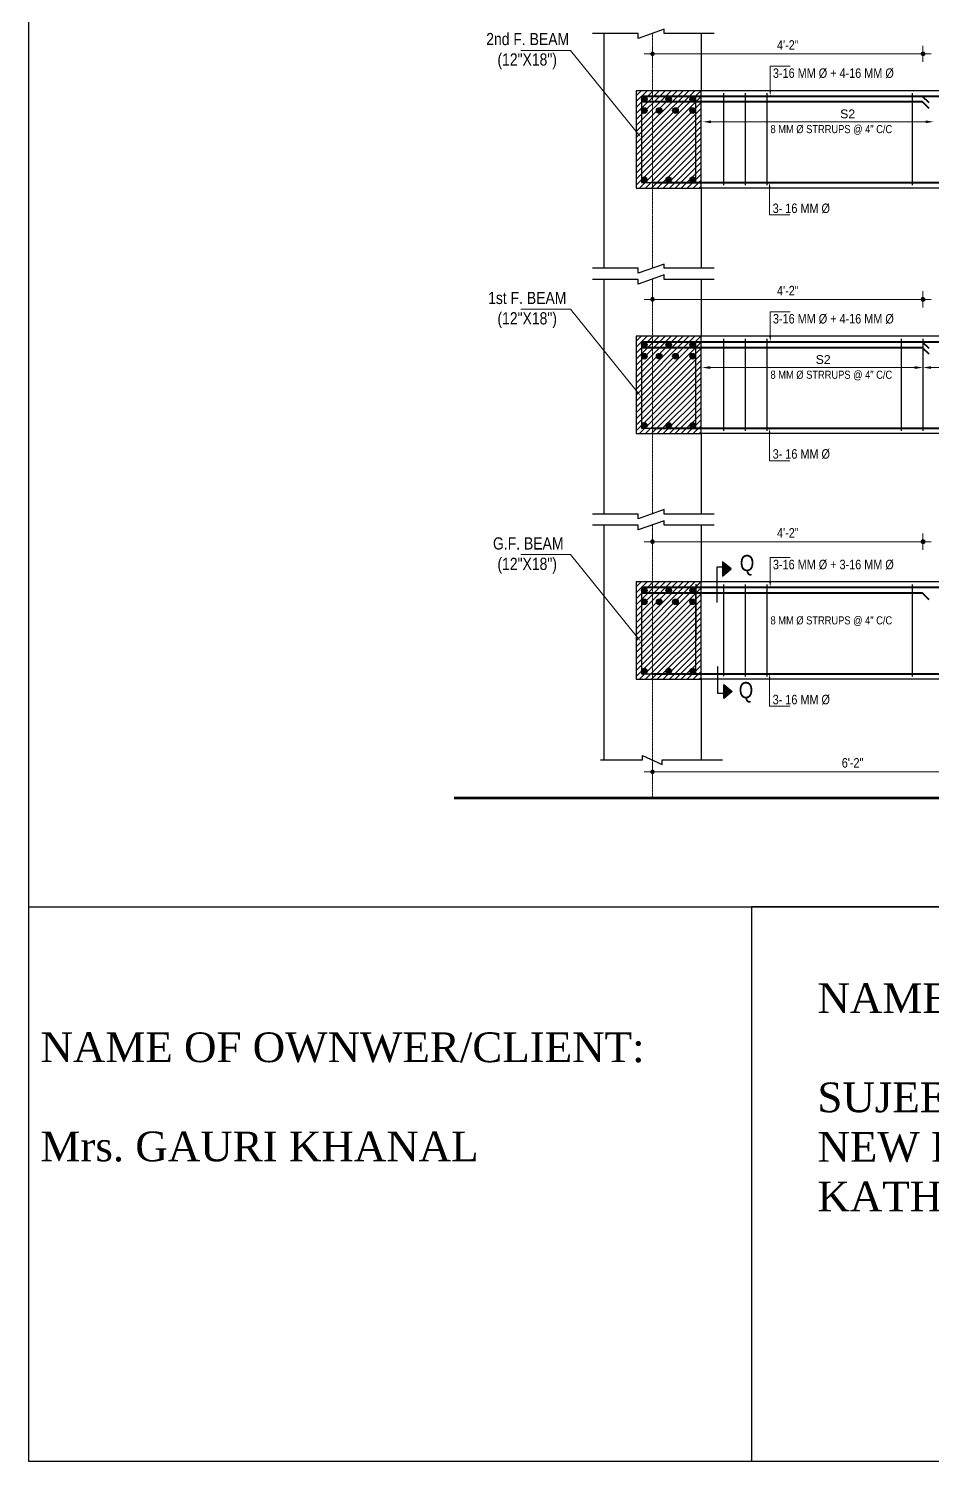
# Model space of a CAD drawing. Header units: inches. Extents: x 57837 to 133168, y 6972 to 27776.
# Drawn here: x 71677 to 72345, y 6972 to 8032 of the extents above; entities that cross this region are included whole.
import ezdxf

# ---------------------------------------------------------------- set-up
doc = ezdxf.new("R2010")
doc.units = ezdxf.units.IN
doc.header["$MEASUREMENT"] = 0
doc.linetypes.add('CENTER', pattern=[2, 1.25, -0.25, 0.25, -0.25])
doc.linetypes.add('CENTER2', pattern=[1.125, 0.75, -0.125, 0.125, -0.125])
for name, color, linetype, lineweight in [('CENTER', 9, 'CENTER', 5), ('DIM', 2, 'Continuous', 13), ('HACTH', 153, 'Continuous', 5), ('ROD', 1, 'Continuous', 40), ('STIRRUPS', 4, 'Continuous', 30)]:
    doc.layers.add(name, color=color, linetype=linetype, lineweight=lineweight)
for name, color, linetype in [('elevation', 3, 'Continuous'), ('text', 255, 'Continuous'), ('walls', 32, 'Continuous')]:
    doc.layers.add(name, color=color, linetype=linetype)
doc.styles.add('Arial', font='arial.ttf', dxfattribs={"height": 6.5})
doc.styles.get("Standard").update_dxf_attribs({"font": 'ARIALN.TTF', "height": 7})

msp = doc.modelspace()

# ---------------------------------------------------------------- hatches: boundary and pattern name
at = {"lineweight": 13}
h = msp.add_hatch(color=256, dxfattribs=at)
edge = h.paths.add_edge_path()
edge.add_arc((72138.5, 8013.4), 1.42, 0, 360)
h = msp.add_hatch(color=256, dxfattribs=at)
edge = h.paths.add_edge_path()
edge.add_arc((72338.5, 8013.4), 1.42, 0, 360)
h = msp.add_hatch(color=256, dxfattribs=at)
edge = h.paths.add_edge_path()
edge.add_arc((72138.5, 7831.7), 1.42, 0, 360)
h = msp.add_hatch(color=256, dxfattribs=at)
edge = h.paths.add_edge_path()
edge.add_arc((72338.5, 7831.7), 1.42, 0, 360)
h = msp.add_hatch(color=256, dxfattribs=at)
edge = h.paths.add_edge_path()
edge.add_arc((72138.5, 7652.5), 1.42, 0, 360)
h = msp.add_hatch(color=256, dxfattribs=at)
edge = h.paths.add_edge_path()
edge.add_arc((72338.5, 7652.5), 1.42, 0, 360)
h = msp.add_hatch(color=256, dxfattribs=at)
edge = h.paths.add_edge_path()
edge.add_arc((72138.5, 7482.2), 1.42, 0, 360)
at = {"layer": 'HACTH'}
h = msp.add_hatch(color=1, dxfattribs=at)
edge = h.paths.add_edge_path()
edge.add_arc((72132.5, 7979.9), 2.08, 0, 360)
h = msp.add_hatch(color=1, dxfattribs=at)
edge = h.paths.add_edge_path()
edge.add_arc((72150.5, 7979.9), 2.08, 0, 360)
h = msp.add_hatch(color=1, dxfattribs=at)
edge = h.paths.add_edge_path()
edge.add_arc((72168.3, 7979.9), 2.08, 0, 360)
h = msp.add_hatch(color=1, dxfattribs=at)
edge = h.paths.add_edge_path()
edge.add_arc((72132.5, 7971.4), 2.08, 0, 360)
h = msp.add_hatch(color=1, dxfattribs=at)
edge = h.paths.add_edge_path()
edge.add_arc((72143.5, 7971.4), 2.08, 0, 360)
h = msp.add_hatch(color=1, dxfattribs=at)
edge = h.paths.add_edge_path()
edge.add_arc((72155.5, 7971.4), 2.08, 0, 360)
h = msp.add_hatch(color=1, dxfattribs=at)
edge = h.paths.add_edge_path()
edge.add_arc((72168.3, 7971.4), 2.08, 0, 360)
h = msp.add_hatch(color=1, dxfattribs=at)
edge = h.paths.add_edge_path()
edge.add_arc((72132.5, 7920.2), 2.08, 0, 360)
h = msp.add_hatch(color=1, dxfattribs=at)
edge = h.paths.add_edge_path()
edge.add_arc((72150.5, 7920.2), 2.08, 0, 360)
h = msp.add_hatch(color=1, dxfattribs=at)
edge = h.paths.add_edge_path()
edge.add_arc((72168.3, 7920.2), 2.08, 0, 360)
h = msp.add_hatch(color=1, dxfattribs=at)
edge = h.paths.add_edge_path()
edge.add_arc((72132.5, 7798.1), 2.08, 0, 360)
h = msp.add_hatch(color=1, dxfattribs=at)
edge = h.paths.add_edge_path()
edge.add_arc((72150.5, 7798.1), 2.08, 0, 360)
h = msp.add_hatch(color=1, dxfattribs=at)
edge = h.paths.add_edge_path()
edge.add_arc((72168.3, 7798.1), 2.08, 0, 360)
h = msp.add_hatch(color=1, dxfattribs=at)
edge = h.paths.add_edge_path()
edge.add_arc((72132.5, 7789.7), 2.08, 0, 360)
h = msp.add_hatch(color=1, dxfattribs=at)
edge = h.paths.add_edge_path()
edge.add_arc((72143.5, 7789.7), 2.08, 0, 360)
h = msp.add_hatch(color=1, dxfattribs=at)
edge = h.paths.add_edge_path()
edge.add_arc((72155.5, 7789.7), 2.08, 0, 360)
h = msp.add_hatch(color=1, dxfattribs=at)
edge = h.paths.add_edge_path()
edge.add_arc((72168.3, 7789.7), 2.08, 0, 360)
h = msp.add_hatch(color=1, dxfattribs=at)
edge = h.paths.add_edge_path()
edge.add_arc((72132.5, 7738.5), 2.08, 0, 360)
h = msp.add_hatch(color=1, dxfattribs=at)
edge = h.paths.add_edge_path()
edge.add_arc((72150.5, 7738.5), 2.08, 0, 360)
h = msp.add_hatch(color=1, dxfattribs=at)
edge = h.paths.add_edge_path()
edge.add_arc((72168.3, 7738.5), 2.08, 0, 360)
h = msp.add_hatch(color=1, dxfattribs=at)
edge = h.paths.add_edge_path()
edge.add_arc((72132.5, 7616.4), 2.08, 0, 360)
h = msp.add_hatch(color=1, dxfattribs=at)
edge = h.paths.add_edge_path()
edge.add_arc((72132.5, 7608), 2.08, 0, 360)
h = msp.add_hatch(color=1, dxfattribs=at)
edge = h.paths.add_edge_path()
edge.add_arc((72143.5, 7608), 2.08, 0, 360)
h = msp.add_hatch(color=1, dxfattribs=at)
edge = h.paths.add_edge_path()
edge.add_arc((72150.5, 7616.4), 2.08, 0, 360)
h = msp.add_hatch(color=1, dxfattribs=at)
edge = h.paths.add_edge_path()
edge.add_arc((72155.5, 7608), 2.08, 0, 360)
h = msp.add_hatch(color=1, dxfattribs=at)
edge = h.paths.add_edge_path()
edge.add_arc((72168.3, 7616.4), 2.08, 0, 360)
h = msp.add_hatch(color=1, dxfattribs=at)
edge = h.paths.add_edge_path()
edge.add_arc((72168.3, 7608), 2.08, 0, 360)
h = msp.add_hatch(color=1, dxfattribs=at)
edge = h.paths.add_edge_path()
edge.add_arc((72132.5, 7556.8), 2.08, 0, 360)
h = msp.add_hatch(color=1, dxfattribs=at)
edge = h.paths.add_edge_path()
edge.add_arc((72150.5, 7556.8), 2.08, 0, 360)
h = msp.add_hatch(color=1, dxfattribs=at)
edge = h.paths.add_edge_path()
edge.add_arc((72168.3, 7556.8), 2.08, 0, 360)
at = {"layer": 'text'}
for points in [[(72196.6, 7632.3), (72190.4, 7637.5), (72190.4, 7627.1)], [(72197.4, 7541.6), (72191.2, 7536.4), (72191.2, 7546.8)]]:
    msp.add_hatch(color=256, dxfattribs=at).paths.add_polyline_path(points)

# ---------------------------------------------------------------- linework, layer by layer
at = {"color": 1}
for p, q in [((71677.3, 6972.2), (71677.3, 9152.6)), ((73844.2, 6972.2), (71677.3, 6972.2))]:
    msp.add_line(p, q, dxfattribs=at)
for p, q in [((72102.5, 8028.3), (72102.5, 7854.7)), ((72102.5, 8028.3), (72102.5, 7854.7)), ((72102.5, 8028.3), (72102.5, 7854.7)), ((72174.5, 8028.3), (72174.5, 7986.1)), ((72174.5, 8028.3), (72174.5, 7986.1)), ((72174.5, 8028.3), (72174.5, 7986.1)), ((72174.5, 8028.3), (72174.5, 7986.5)), ((72174.5, 8028.3), (72174.5, 7986.1)), ((72126.5, 7986.1), (72126.5, 7914.1)), ((72174.5, 7986.1), (72126.5, 7986.1)), ((73010.6, 7986.1), (72174.5, 7986.1)), ((72174.5, 7914.1), (72174.5, 7986.1)), ((72126.5, 7914.1), (72174.5, 7914.1)), ((72174.5, 7914.1), (72174.5, 7854.7)), ((72790.5, 7914.1), (72174.5, 7914.1)), ((72174.5, 7914.1), (72174.5, 7854.7)), ((72174.5, 7914.1), (72174.5, 7854.7)), ((72174.5, 7914.1), (72174.5, 7854.7)), ((72102.5, 7846.5), (72102.5, 7672.9)), ((72102.5, 7846.5), (72102.5, 7672.9)), ((72102.5, 7846.5), (72102.5, 7672.9)), ((72174.5, 7846.5), (72174.5, 7804.4)), ((72174.5, 7846.5), (72174.5, 7804.4)), ((72174.5, 7846.5), (72174.5, 7804.4)), ((72174.5, 7846.5), (72174.5, 7804.8)), ((72174.5, 7846.5), (72174.5, 7804.4)), ((72126.5, 7804.4), (72126.5, 7732.4)), ((72174.5, 7804.4), (72126.5, 7804.4)), ((72790.5, 7804.4), (72174.5, 7804.4)), ((72174.5, 7732.4), (72174.5, 7804.4)), ((72126.5, 7732.4), (72174.5, 7732.4)), ((72174.5, 7732.4), (72174.5, 7672.9)), ((72790.5, 7732.4), (72174.5, 7732.4)), ((72174.5, 7732.4), (72174.5, 7672.9)), ((72174.5, 7732.4), (72174.5, 7672.9)), ((72174.5, 7732.4), (72174.5, 7672.9)), ((72102.5, 7664.8), (72102.5, 7491.2)), ((72102.5, 7664.8), (72102.5, 7491.2)), ((72102.5, 7664.8), (72102.5, 7491.2)), ((72174.5, 7664.8), (72174.5, 7622.7)), ((72174.5, 7664.8), (72174.5, 7622.7)), ((72174.5, 7664.8), (72174.5, 7622.7)), ((72174.5, 7664.8), (72174.5, 7623)), ((72174.5, 7664.8), (72174.5, 7622.7)), ((72126.5, 7622.7), (72126.5, 7550.7)), ((72174.5, 7622.7), (72126.5, 7622.7)), ((73010.6, 7622.7), (72174.5, 7622.7)), ((72174.5, 7550.7), (72174.5, 7622.7)), ((72126.5, 7550.7), (72174.5, 7550.7)), ((72174.5, 7550.7), (72174.5, 7491.2)), ((72790.5, 7550.7), (72174.5, 7550.7)), ((72174.5, 7550.7), (72174.5, 7491.2)), ((72174.5, 7550.7), (72174.5, 7491.2)), ((72174.5, 7550.7), (72174.5, 7491.2)), ((71677.3, 6972.2), (71677.3, 7382.5)), ((71677.3, 7382.5), (73844.2, 7382.5)), ((72761.3, 7382.5), (72211.7, 7382.5)), ((72211.7, 7382.5), (72211.7, 6972.2))]:
    msp.add_line(p, q)
at = {"lineweight": 13}
for p, q in [((72144.5, 8013.4), (72132.5, 8013.4)), ((72138.5, 8007.4), (72138.5, 8019.4)), ((72332.5, 8013.4), (72344.5, 8013.4)), ((72338.5, 8019.4), (72338.5, 8007.4)), ((72138.5, 7825.7), (72138.5, 7837.7)), ((72338.5, 7837.7), (72338.5, 7825.7)), ((72144.5, 7831.7), (72132.5, 7831.7)), ((72332.5, 7831.7), (72344.5, 7831.7)), ((72144.5, 7652.5), (72132.5, 7652.5)), ((72138.5, 7646.5), (72138.5, 7658.5)), ((72332.5, 7652.5), (72344.5, 7652.5)), ((72338.5, 7658.5), (72338.5, 7646.5)), ((72144.5, 7482.2), (72132.5, 7482.2)), ((72138.5, 7476.2), (72138.5, 7488.2))]:
    msp.add_line(p, q, dxfattribs=at)
at = {"color": 6, "lineweight": 53}
msp.add_line((71991.8, 7463.1), (73413.8, 7463.1), dxfattribs=at)
at = {"lineweight": 13}
for centre in [(72138.5, 8013.4), (72338.5, 8013.4), (72138.5, 7831.7), (72338.5, 7831.7), (72138.5, 7652.5), (72338.5, 7652.5), (72138.5, 7482.2)]:
    msp.add_circle(centre, 1.42, dxfattribs=at)
at = {"layer": 'CENTER', "linetype": 'CENTER2', "lineweight": 5}
for p, q in [((72138.5, 8028.4), (72138.5, 7854.5)), ((72138.5, 7846.7), (72138.5, 7672.8)), ((72138.5, 7665), (72138.5, 7463.1))]:
    msp.add_line(p, q, dxfattribs=at)
at = {"layer": 'DIM', "ltscale": 3}
for p, q in [((72077.8, 8015.9), (72041.2, 8015.9)), ((72127.4, 7954.7), (72077.8, 8015.9)), ((72225.6, 7986.3), (72225.6, 8004.3)), ((72225.6, 8004.3), (72240.4, 8004.3)), ((72077.8, 7824.4), (72041.2, 7824.4)), ((72127.4, 7763.2), (72077.8, 7824.4)), ((72225.6, 7804.5), (72225.6, 7822.5)), ((72225.6, 7822.5), (72240.4, 7822.5)), ((72077.8, 7642.9), (72041.2, 7642.9)), ((72127.4, 7581.7), (72077.8, 7642.9)), ((72225.6, 7622.8), (72225.6, 7640.8)), ((72225.6, 7640.8), (72240.4, 7640.8))]:
    msp.add_line(p, q, dxfattribs=at)
at = {"layer": 'DIM'}
for p, q in [((72334.5, 8013.4), (72142.5, 8013.4)), ((72334.5, 7831.7), (72142.5, 7831.7)), ((72334.5, 7652.5), (72142.5, 7652.5)), ((72142.5, 7482.2), (72430.5, 7482.2))]:
    msp.add_line(p, q, dxfattribs=at)
at = {"layer": 'DIM', "lineweight": 9}
for p, q in [((72181.8, 7963.1), (72340.5, 7963.1)), ((72181.2, 7781.3), (72332.5, 7781.3)), ((72600.5, 7781.3), (72344.5, 7781.3))]:
    msp.add_line(p, q, dxfattribs=at)
at = {"layer": 'DIM', "ltscale": 3, "extrusion": (0, 0, -1)}
for p, q in [((72225.1, 7914.2), (72225.1, 7894.2)), ((72225.1, 7894.2), (72240, 7894.2)), ((72225.1, 7732.4), (72225.1, 7712.4)), ((72225.1, 7712.4), (72240, 7712.4)), ((72225.1, 7550.7), (72225.1, 7530.7)), ((72225.1, 7530.7), (72240, 7530.7))]:
    msp.add_line(p, q, dxfattribs=at)
at = {"layer": 'DIM', "ltscale": 3}
for points in [[(72226.2, 7986.3), (72225.6, 7982.3), (72224.9, 7986.3)], [(72127.9, 7955.1), (72129.9, 7951.6), (72126.9, 7954.3)], [(72226.2, 7804.5), (72225.6, 7800.5), (72224.9, 7804.5)], [(72127.9, 7763.6), (72129.9, 7760.1), (72126.9, 7762.8)], [(72226.2, 7622.8), (72225.6, 7618.8), (72224.9, 7622.8)], [(72127.9, 7582.1), (72129.9, 7578.6), (72126.9, 7581.3)]]:
    msp.add_solid(points, dxfattribs=at)
at = {"layer": 'DIM'}
for points in [[(72181.8, 7964.1), (72181.8, 7962.1), (72175.8, 7963.1)], [(72340.5, 7964.1), (72340.5, 7962.1), (72346.5, 7963.1)], [(72181.2, 7782.3), (72181.2, 7780.3), (72175.2, 7781.3)], [(72332.5, 7782.3), (72332.5, 7780.3), (72338.5, 7781.3)], [(72344.5, 7782.3), (72344.5, 7780.3), (72338.5, 7781.3)]]:
    msp.add_solid(points, dxfattribs=at)
at = {"layer": 'DIM', "ltscale": 3, "extrusion": (0, 0, -1)}
for points in [[(-72225.8, 7914.2), (-72225.1, 7918.2), (-72224.5, 7914.2)], [(-72225.8, 7732.4), (-72225.1, 7736.4), (-72224.5, 7732.4)], [(-72225.8, 7550.7), (-72225.1, 7554.7), (-72224.5, 7550.7)]]:
    msp.add_solid(points, dxfattribs=at)
at = {"layer": 'elevation'}
for p, q in [((72174.5, 8028.3), (72174.5, 7986.5)), ((72174.5, 7846.5), (72174.5, 7804.8)), ((72174.5, 7664.8), (72174.5, 7623)), ((72170.5, 7621), (72170.5, 7581))]:
    msp.add_line(p, q, dxfattribs=at)
at = {"layer": 'HACTH'}
for p, q in [((72126.5, 7982.4), (72130.2, 7986.1)), ((72126.5, 7978), (72134.6, 7986.1)), ((72126.5, 7973.6), (72139, 7986.1)), ((72126.5, 7969.2), (72143.4, 7986.1)), ((72126.5, 7964.8), (72147.8, 7986.1)), ((72126.5, 7960.4), (72152.3, 7986.1)), ((72126.5, 7955.9), (72156.7, 7986.1)), ((72126.5, 7951.5), (72161.1, 7986.1)), ((72126.5, 7947.1), (72165.5, 7986.1)), ((72126.5, 7942.7), (72169.9, 7986.1)), ((72126.5, 7938.3), (72174.3, 7986.1)), ((72126.5, 7933.8), (72174.5, 7981.8)), ((72126.5, 7929.4), (72174.5, 7977.4)), ((72126.5, 7925), (72174.5, 7973)), ((72126.5, 7920.6), (72174.5, 7968.6)), ((72126.5, 7916.2), (72174.5, 7964.2)), ((72128.9, 7914.1), (72174.5, 7959.7)), ((72133.3, 7914.1), (72174.5, 7955.3)), ((72137.7, 7914.1), (72174.5, 7950.9)), ((72142.1, 7914.1), (72174.5, 7946.5)), ((72146.5, 7914.1), (72174.5, 7942.1)), ((72151, 7914.1), (72174.5, 7937.6)), ((72155.4, 7914.1), (72174.5, 7933.2)), ((72159.8, 7914.1), (72174.5, 7928.8)), ((72164.2, 7914.1), (72174.5, 7924.4)), ((72168.6, 7914.1), (72174.5, 7920)), ((72173.1, 7914.1), (72174.5, 7915.5)), ((72126.5, 7800.7), (72130.2, 7804.4)), ((72126.5, 7796.3), (72134.6, 7804.4)), ((72126.5, 7791.9), (72139, 7804.4)), ((72126.5, 7787.5), (72143.4, 7804.4)), ((72126.5, 7783), (72147.8, 7804.4)), ((72126.5, 7778.6), (72152.3, 7804.4)), ((72126.5, 7774.2), (72156.7, 7804.4)), ((72126.5, 7769.8), (72161.1, 7804.4)), ((72126.5, 7765.4), (72165.5, 7804.4)), ((72126.5, 7760.9), (72169.9, 7804.4)), ((72126.5, 7756.5), (72174.3, 7804.4)), ((72126.5, 7752.1), (72174.5, 7800.1)), ((72126.5, 7747.7), (72174.5, 7795.7)), ((72126.5, 7743.3), (72174.5, 7791.3)), ((72126.5, 7738.8), (72174.5, 7786.8)), ((72126.5, 7734.4), (72174.5, 7782.4)), ((72128.9, 7732.4), (72174.5, 7778)), ((72133.3, 7732.4), (72174.5, 7773.6)), ((72137.7, 7732.4), (72174.5, 7769.2)), ((72142.1, 7732.4), (72174.5, 7764.7)), ((72146.5, 7732.4), (72174.5, 7760.3)), ((72151, 7732.4), (72174.5, 7755.9)), ((72155.4, 7732.4), (72174.5, 7751.5)), ((72159.8, 7732.4), (72174.5, 7747.1)), ((72164.2, 7732.4), (72174.5, 7742.6)), ((72168.6, 7732.4), (72174.5, 7738.2)), ((72173.1, 7732.4), (72174.5, 7733.8)), ((72126.5, 7619), (72130.2, 7622.7)), ((72126.5, 7614.6), (72134.6, 7622.7)), ((72126.5, 7610.1), (72139, 7622.7)), ((72126.5, 7605.7), (72143.4, 7622.7)), ((72126.5, 7601.3), (72147.8, 7622.7)), ((72126.5, 7596.9), (72152.3, 7622.7)), ((72126.5, 7592.5), (72156.7, 7622.7)), ((72126.5, 7588), (72161.1, 7622.7)), ((72126.5, 7583.6), (72165.5, 7622.7)), ((72126.5, 7579.2), (72169.9, 7622.7)), ((72126.5, 7574.8), (72174.3, 7622.7)), ((72126.5, 7570.4), (72174.5, 7618.4)), ((72126.5, 7565.9), (72174.5, 7613.9)), ((72126.5, 7561.5), (72174.5, 7609.5)), ((72126.5, 7557.1), (72174.5, 7605.1)), ((72126.5, 7552.7), (72174.5, 7600.7)), ((72128.9, 7550.7), (72174.5, 7596.3)), ((72133.3, 7550.7), (72174.5, 7591.8)), ((72137.7, 7550.7), (72174.5, 7587.4)), ((72142.1, 7550.7), (72174.5, 7583)), ((72146.5, 7550.7), (72174.5, 7578.6)), ((72151, 7550.7), (72174.5, 7574.2)), ((72155.4, 7550.7), (72174.5, 7569.7)), ((72159.8, 7550.7), (72174.5, 7565.3)), ((72164.2, 7550.7), (72174.5, 7560.9)), ((72168.6, 7550.7), (72174.5, 7556.5)), ((72173.1, 7550.7), (72174.5, 7552.1))]:
    msp.add_line(p, q, dxfattribs=at)
at = {"layer": 'ROD'}
for p, q in [((72338.1, 7981.9), (72130.5, 7981.9)), ((73120.7, 7981.9), (72130.5, 7981.9)), ((72343.1, 7977.2), (72338.1, 7981.9)), ((72338.1, 7977.8), (72130.5, 7977.8)), ((72343.1, 7973), (72338.1, 7977.8)), ((72138.5, 7918.1), (72997.9, 7918.1)), ((72338.1, 7800.2), (72130.5, 7800.2)), ((73120.7, 7800.2), (72130.5, 7800.2)), ((72343.1, 7795.4), (72338.1, 7800.2)), ((72338.1, 7796), (72130.5, 7796)), ((72343.1, 7791.3), (72338.1, 7796)), ((72138.5, 7736.4), (72997.9, 7736.4)), ((73094.5, 7618.5), (72130.5, 7618.5)), ((72338.1, 7614.3), (72130.5, 7614.3)), ((72343.1, 7609.5), (72338.1, 7614.3)), ((72138.5, 7554.7), (72997.9, 7554.7))]:
    msp.add_line(p, q, dxfattribs=at)
at = {"layer": 'STIRRUPS'}
for p, q in [((72130.5, 7982.1), (72130.5, 7918.1)), ((72170.5, 7982.1), (72130.5, 7982.1)), ((72170.5, 7918.1), (72170.5, 7982.1)), ((72191, 7984.2), (72191, 7916.3)), ((72191, 7984.2), (72191, 7916.3)), ((72207, 7984.2), (72207, 7916.2)), ((72223, 7984.2), (72223, 7916.2)), ((72330.5, 7984.2), (72330.5, 7916.2)), ((72130.5, 7918.1), (72170.5, 7918.1)), ((72130.5, 7800.4), (72130.5, 7736.4)), ((72170.5, 7800.4), (72130.5, 7800.4)), ((72170.5, 7736.4), (72170.5, 7800.4)), ((72191, 7802.5), (72191, 7734.6)), ((72191, 7802.5), (72191, 7734.6)), ((72207, 7802.5), (72207, 7734.5)), ((72223, 7802.5), (72223, 7734.5)), ((72322.5, 7802.5), (72322.5, 7734.5)), ((72338.5, 7802.5), (72338.5, 7734.5)), ((72338.5, 7802.5), (72338.5, 7734.5)), ((72338.5, 7802.5), (72338.5, 7734.5)), ((72338.5, 7802.5), (72338.5, 7734.5)), ((72130.5, 7736.4), (72170.5, 7736.4)), ((72191, 7620.8), (72191, 7552.9)), ((72191, 7620.8), (72191, 7552.9)), ((72207, 7620.8), (72207, 7552.8)), ((72223, 7620.8), (72223, 7552.8)), ((72330.5, 7620.7), (72330.5, 7552.7)), ((72130.5, 7618.7), (72130.5, 7554.7)), ((72170.5, 7618.7), (72130.5, 7618.7)), ((72170.5, 7554.7), (72170.5, 7618.7)), ((72130.5, 7554.7), (72170.5, 7554.7))]:
    msp.add_line(p, q, dxfattribs=at)
at = {"layer": 'STIRRUPS', "color": 1}
for centre in [(72132.5, 7979.9), (72150.5, 7979.9), (72168.3, 7979.9), (72132.5, 7971.4), (72143.5, 7971.4), (72155.5, 7971.4), (72168.3, 7971.4), (72132.5, 7920.2), (72150.5, 7920.2), (72168.3, 7920.2), (72132.5, 7798.1), (72150.5, 7798.1), (72168.3, 7798.1), (72132.5, 7789.7), (72143.5, 7789.7), (72155.5, 7789.7), (72168.3, 7789.7), (72132.5, 7738.5), (72150.5, 7738.5), (72168.3, 7738.5), (72132.5, 7616.4), (72132.5, 7608), (72143.5, 7608), (72150.5, 7616.4), (72155.5, 7608), (72168.3, 7616.4), (72168.3, 7608), (72132.5, 7556.8), (72150.5, 7556.8), (72168.3, 7556.8)]:
    msp.add_circle(centre, 2.08, dxfattribs=at)
at = {"layer": 'text'}
for p, q in [((72188.1, 7633.7), (72186.1, 7633.7)), ((72186.1, 7633.7), (72186.1, 7607.4)), ((72190.4, 7633.7), (72188.1, 7633.7)), ((72196.6, 7632.3), (72190.4, 7637.5)), ((72190.4, 7637.5), (72190.4, 7627.1)), ((72190.4, 7627.1), (72196.6, 7632.3)), ((72186.9, 7540.3), (72186.9, 7560.2)), ((72191.2, 7536.4), (72191.2, 7546.8)), ((72191.2, 7546.8), (72197.4, 7541.6)), ((72188.9, 7540.3), (72186.9, 7540.3)), ((72191.2, 7540.3), (72188.9, 7540.3)), ((72197.4, 7541.6), (72191.2, 7536.4))]:
    msp.add_line(p, q, dxfattribs=at)
at = {"layer": 'walls', "color": 6}
for p, q in [((72128, 8028.3), (72094.1, 8028.3)), ((72147.1, 8031.5), (72128, 8024.7)), ((72128, 8024.7), (72128, 8028.3)), ((72147.1, 8028.3), (72147.1, 8031.5)), ((72184.1, 8028.3), (72147.1, 8028.3)), ((72128, 7854.7), (72094.1, 7854.7)), ((72147.1, 7857.9), (72128, 7851.1)), ((72128, 7851.1), (72128, 7854.7)), ((72147.1, 7854.7), (72147.1, 7857.9)), ((72184.1, 7854.7), (72147.1, 7854.7)), ((72128, 7846.5), (72094.1, 7846.5)), ((72147.1, 7849.8), (72128, 7843)), ((72128, 7843), (72128, 7846.5)), ((72147.1, 7846.5), (72147.1, 7849.8)), ((72184.1, 7846.5), (72147.1, 7846.5)), ((72147.1, 7676.2), (72128, 7669.4)), ((72147.1, 7672.9), (72147.1, 7676.2)), ((72128, 7672.9), (72094.1, 7672.9)), ((72128, 7664.8), (72094.1, 7664.8)), ((72128, 7669.4), (72128, 7672.9)), ((72147.1, 7668), (72128, 7661.2)), ((72128, 7661.2), (72128, 7664.8)), ((72184.1, 7672.9), (72147.1, 7672.9)), ((72147.1, 7664.8), (72147.1, 7668)), ((72184.1, 7664.8), (72147.1, 7664.8)), ((72131.2, 7491.2), (72131.2, 7494.4)), ((72131.2, 7494.4), (72145.7, 7487.6)), ((72100.1, 7491.2), (72131.2, 7491.2)), ((72145.7, 7487.6), (72145.7, 7491.2)), ((72145.7, 7491.2), (72190.2, 7491.2))]:
    msp.add_line(p, q, dxfattribs=at)

# ---------------------------------------------------------------- texts
at = {"char_height": 22, "attachment_point": 1}
for s, insert, width in [('{\\fTimes New Roman|b0|i0|c0|p18;NAME OF CONSULTANT:\\P\\PSUJEET RAI AND ASSOCIATES\\PNEW BANESHWOR\\PKATHMANDU}', (72260.5, 7325.8), 733.029), ('{\\fTimes New Roman|b0|i0|c0|p18;NAME OF OWNWER/CLIENT:\\P\\PMrs. GAURI KHANAL}', (71686, 7289.5), 678.268)]:
    msp.add_mtext(s, dxfattribs=dict(at, insert=insert, width=width))
at = {"layer": 'DIM'}
for s, p in [('4\'-2"', (72230.6, 8016.4)), ('4\'-2"', (72230.6, 7834.7)), ('4\'-2"', (72230.6, 7655.5)), ('6\'-2"', (72278.5, 7485.4))]:
    msp.add_text(s, height=7, dxfattribs=at).set_placement(p)
at = {"layer": 'DIM', "style": 'Arial'}
for p in [(72277.3, 7965.7), (72259.2, 7784)]:
    msp.add_text('S2', height=6.5, dxfattribs=at).set_placement(p)
at = {"layer": 'text'}
for s, height, p in [('2nd F. BEAM', 9, (72015.6, 8019.8)), ('(12"X18")', 9, (72023.9, 8004.7)), ('3-16 MM Ø + 4-16 MM Ø', 7, (72227.6, 7995.6)), ('8 MM Ø STRRUPS @ 4" C/C', 6, (72225.8, 7954.7)), ('3- 16 MM Ø', 7, (72227.4, 7895.6)), ('1st F. BEAM', 9, (72017, 7828.3)), ('(12"X18")', 9, (72023.9, 7813.2)), ('3-16 MM Ø + 4-16 MM Ø', 7, (72227.6, 7813.9)), ('8 MM Ø STRRUPS @ 4" C/C', 6, (72225.8, 7773)), ('3- 16 MM Ø', 7, (72227.4, 7713.9)), ('G.F. BEAM', 9, (72020.6, 7646.7)), ('Q', 12, (72203.1, 7630.7)), ('(12"X18")', 9, (72023.9, 7631.6)), ('3-16 MM Ø + 3-16 MM Ø', 7, (72227.6, 7632.1)), ('8 MM Ø STRRUPS @ 4" C/C', 6, (72225.8, 7591.3)), ('Q', 12, (72202.3, 7536.7)), ('3- 16 MM Ø', 7, (72227.4, 7532.2))]:
    msp.add_text(s, height=height, dxfattribs=at).set_placement(p)

doc.saveas('drawing.dxf')
